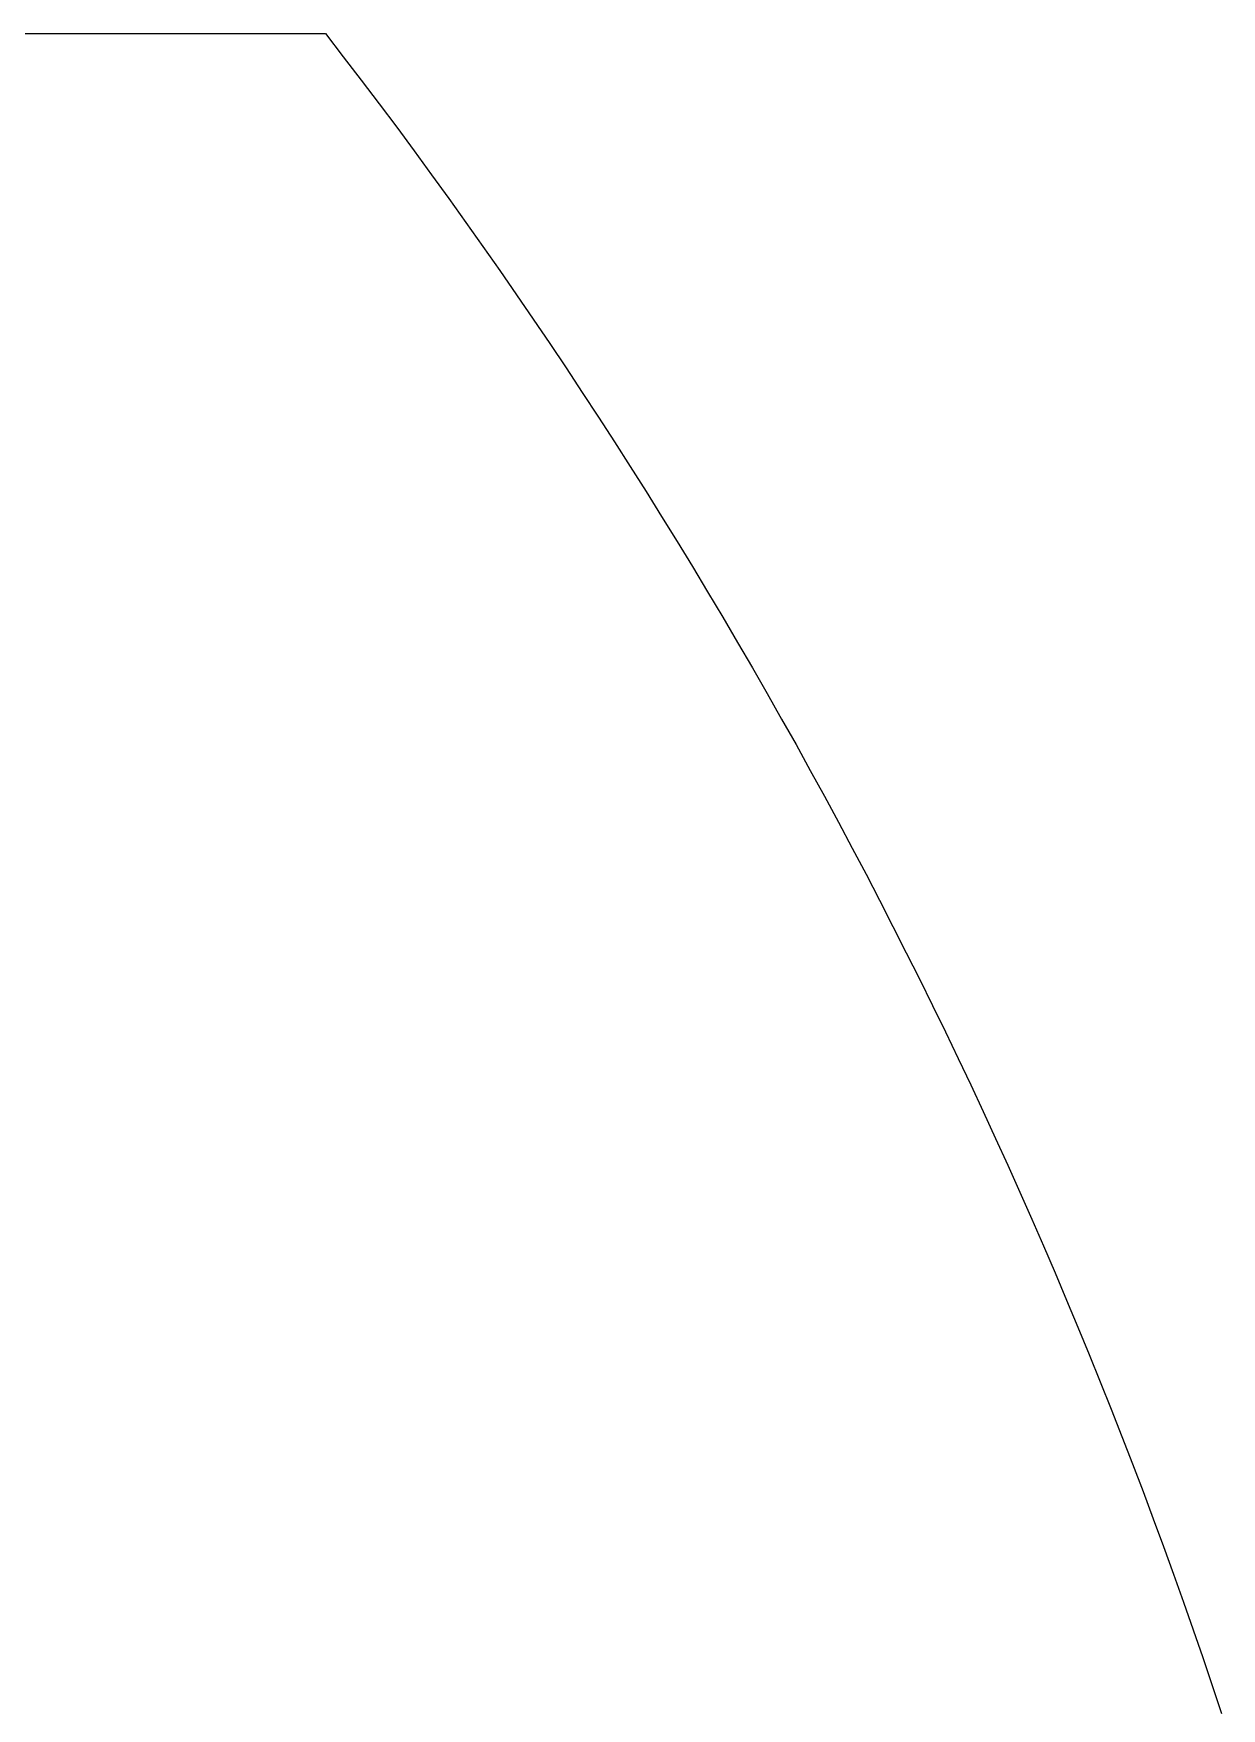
# Model space of a CAD drawing. Header units: millimetres. Extents: x 340 to 1003762, y 22 to 362022.
# Drawn here: x 421.2415 to 421.346, y 91.0034 to 91.1506 of the extents above; entities that cross this region are included whole.
import ezdxf
from ezdxf.xclip import XClip

# ---------------------------------------------------------------- set-up
doc = ezdxf.new("R2010")
doc.units = ezdxf.units.MM
doc.header["$XCLIPFRAME"] = 0
for name, color, linetype in [('LSBB_P_002 - PLANTA 1° NIVEL SALA DE VENTAS$0$A-Equipamiento acero inox', 8, 'Continuous'), ('LSBB_P_002 - PLANTA 1° NIVEL SALA DE VENTAS$0$A-TRAS-EQPM', 8, 'Continuous'), ('XREF', 7, 'Continuous')]:
    doc.layers.add(name, color=color, linetype=linetype)

# ---------------------------------------------------------------- blocks, each defined once
blk = doc.blocks.new('LSBB_P_002 - PLANTA 1° NIVEL SALA DE VENTAS$0$laminadora')
at = {"layer": 'LSBB_P_002 - PLANTA 1° NIVEL SALA DE VENTAS$0$A-TRAS-EQPM'}
for p, q in [((-175637.813, 30495.995), (-175638.059, 30496.077)), ((-175637.568, 30495.912), (-175637.813, 30495.995)), ((-175637.324, 30495.827), (-175637.568, 30495.912)), ((-175637.08, 30495.741), (-175637.324, 30495.827)), ((-175636.836, 30495.654), (-175637.08, 30495.741)), ((-175636.593, 30495.566), (-175636.836, 30495.654)), ((-175636.35, 30495.476), (-175636.593, 30495.566)), ((-175636.108, 30495.386), (-175636.35, 30495.476)), ((-175635.866, 30495.294), (-175636.108, 30495.386)), ((-175635.625, 30495.2), (-175635.866, 30495.294)), ((-175635.384, 30495.105), (-175635.625, 30495.2)), ((-175635.143, 30495.01), (-175635.384, 30495.105)), ((-175634.904, 30494.912), (-175635.143, 30495.01)), ((-175634.664, 30494.814), (-175634.904, 30494.912)), ((-175634.426, 30494.714), (-175634.664, 30494.814)), ((-175634.187, 30494.613), (-175634.426, 30494.714)), ((-175633.95, 30494.511), (-175634.187, 30494.613)), ((-175633.713, 30494.408), (-175633.95, 30494.511)), ((-175633.476, 30494.303), (-175633.713, 30494.408)), ((-175633.24, 30494.197), (-175633.476, 30494.303)), ((-175633.004, 30494.09), (-175633.24, 30494.197)), ((-175632.769, 30493.981), (-175633.004, 30494.09)), ((-175632.535, 30493.872), (-175632.769, 30493.981)), ((-175632.301, 30493.761), (-175632.535, 30493.872)), ((-175632.068, 30493.649), (-175632.301, 30493.761)), ((-175631.835, 30493.535), (-175632.068, 30493.649)), ((-175631.603, 30493.421), (-175631.835, 30493.535)), ((-175631.372, 30493.305), (-175631.603, 30493.421)), ((-175631.141, 30493.188), (-175631.372, 30493.305)), ((-175630.911, 30493.07), (-175631.141, 30493.188)), ((-175630.681, 30492.951), (-175630.911, 30493.07)), ((-175630.453, 30492.83), (-175630.681, 30492.951)), ((-175630.224, 30492.708), (-175630.453, 30492.83)), ((-175629.997, 30492.585), (-175630.224, 30492.708)), ((-175629.77, 30492.461), (-175629.997, 30492.585)), ((-175629.543, 30492.336), (-175629.77, 30492.461)), ((-175629.318, 30492.209), (-175629.543, 30492.336)), ((-175629.093, 30492.081), (-175629.318, 30492.209)), ((-175628.868, 30491.952), (-175629.093, 30492.081)), ((-175628.645, 30491.822), (-175628.868, 30491.952)), ((-175628.422, 30491.691), (-175628.645, 30491.822)), ((-175628.199, 30491.558), (-175628.422, 30491.691)), ((-175627.978, 30491.425), (-175628.199, 30491.558)), ((-175627.757, 30491.29), (-175627.978, 30491.425)), ((-175627.537, 30491.154), (-175627.757, 30491.29)), ((-175627.317, 30491.017), (-175627.537, 30491.154)), ((-175627.099, 30490.879), (-175627.317, 30491.017)), ((-175626.881, 30490.739), (-175627.099, 30490.879)), ((-175626.663, 30490.599), (-175626.881, 30490.739)), ((-175626.447, 30490.457), (-175626.663, 30490.599)), ((-175626.231, 30490.314), (-175626.447, 30490.457)), ((-175626.016, 30490.17), (-175626.231, 30490.314)), ((-175625.802, 30490.025), (-175626.016, 30490.17)), ((-175625.588, 30489.879), (-175625.802, 30490.025)), ((-175625.376, 30489.732), (-175625.588, 30489.879)), ((-175625.164, 30489.583), (-175625.376, 30489.732)), ((-175624.953, 30489.434), (-175625.164, 30489.583)), ((-175624.742, 30489.283), (-175624.953, 30489.434)), ((-175624.533, 30489.131), (-175624.742, 30489.283)), ((-175624.324, 30488.979), (-175624.533, 30489.131)), ((-175624.116, 30488.825), (-175624.324, 30488.979)), ((-175623.909, 30488.67), (-175624.116, 30488.825)), ((-175623.703, 30488.513), (-175623.909, 30488.67)), ((-175623.497, 30488.356), (-175623.703, 30488.513)), ((-175623.292, 30488.198), (-175623.497, 30488.356)), ((-175623.292, 30446.937), (-175623.292, 30488.198))]:
    blk.add_line(p, q, dxfattribs=at)
blk = doc.blocks.new('LSBB_P_002 - PLANTA 1° NIVEL SALA DE VENTAS', base_point=(223.56961, 14.22023))
at = {"layer": 'LSBB_P_002 - PLANTA 1° NIVEL SALA DE VENTAS$0$A-Equipamiento acero inox', "extrusion": (0, 0, -1), "xscale": 0.01, "yscale": 0.01, "zscale": -0.01, "rotation": 90}
blk.add_blockref('LSBB_P_002 - PLANTA 1° NIVEL SALA DE VENTAS$0$laminadora', (-531.67384, 2062.20358, -0.00175), dxfattribs=at)

msp = doc.modelspace()

# ---------------------------------------------------------------- block references
at = {"layer": 'XREF'}
ref = msp.add_blockref('LSBB_P_002 - PLANTA 1° NIVEL SALA DE VENTAS', (-191.71902, -200.59983), dxfattribs=at)
XClip(ref).set_block_clipping_path([(755.454857474, 236.6800249606), (887.3150098981, 333.6713636781)])

doc.saveas('drawing.dxf')
